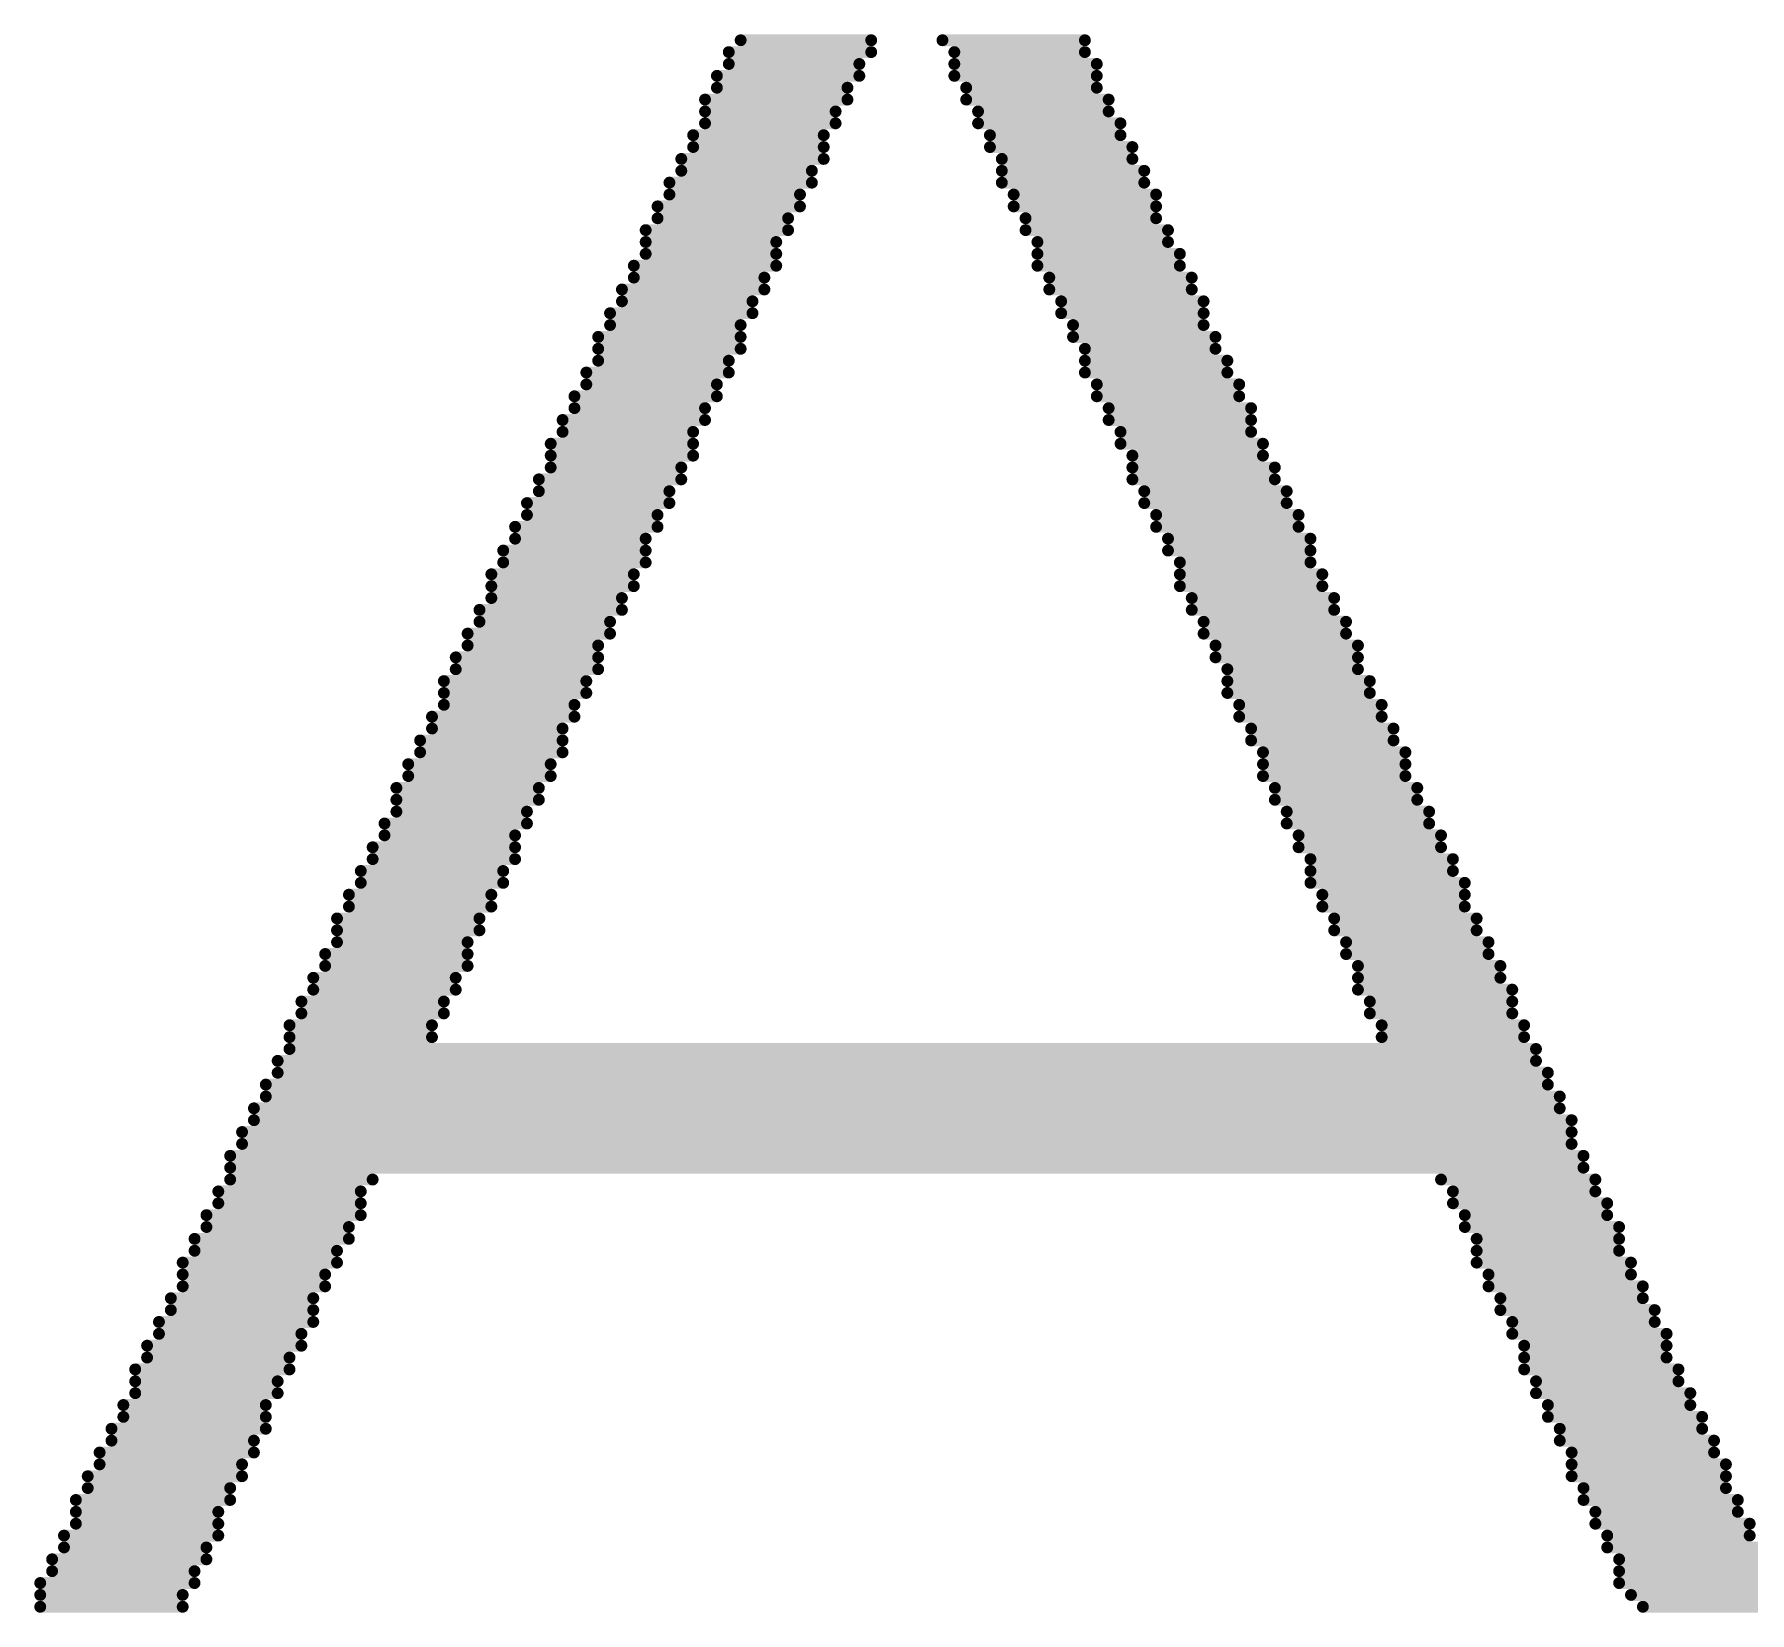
# Model space of a CAD drawing. Header units: millimetres. Extents: x 45 to 209, y 90 to 189.
# Drawn here: x 146.919 to 147.837, y 94.187 to 95.032 of the extents above; entities that cross this region are included whole.
import ezdxf

# ---------------------------------------------------------------- set-up
doc = ezdxf.new("R2010")
doc.units = ezdxf.units.MM
doc.layers.add('TopOverlay', color=2, linetype='Continuous')

# ---------------------------------------------------------------- blocks, each defined once
blk = doc.blocks.new('5394DE47_A0E8_4329_8464_7791B7C19310_63')
at = {"layer": 'TopOverlay', "const_width": 0.00635}
for points in [[(13.57785, 0.87335), (13.6477, 0.87335)], [(13.6858, 0.87335), (13.762, 0.87335)], [(13.5715, 0.867), (13.6477, 0.867)], [(13.5715, 0.86065), (13.64135, 0.86065)], [(13.69215, 0.867), (13.762, 0.867)], [(13.69215, 0.86065), (13.76835, 0.86065)], [(13.56515, 0.8543), (13.64135, 0.8543)], [(13.69215, 0.8543), (13.76835, 0.8543)], [(13.5588, 0.8416), (13.635, 0.8416)], [(13.56515, 0.84795), (13.635, 0.84795)], [(13.6985, 0.84795), (13.76835, 0.84795)], [(13.6985, 0.8416), (13.7747, 0.8416)], [(13.5588, 0.83525), (13.62865, 0.83525)], [(13.70485, 0.83525), (13.7747, 0.83525)], [(13.5588, 0.8289), (13.62865, 0.8289)], [(13.70485, 0.8289), (13.78105, 0.8289)], [(13.55245, 0.82255), (13.6223, 0.82255)], [(13.55245, 0.8162), (13.6223, 0.8162)], [(13.7112, 0.82255), (13.78105, 0.82255)], [(13.7112, 0.8162), (13.7874, 0.8162)], [(13.5461, 0.80985), (13.6223, 0.80985)], [(13.71755, 0.80985), (13.7874, 0.80985)], [(13.53975, 0.79715), (13.61595, 0.79715)], [(13.5461, 0.8035), (13.61595, 0.8035)], [(13.71755, 0.8035), (13.79375, 0.8035)], [(13.71755, 0.79715), (13.79375, 0.79715)], [(13.53975, 0.7908), (13.6096, 0.7908)], [(13.7239, 0.7908), (13.8001, 0.7908)], [(13.5334, 0.78445), (13.6096, 0.78445)], [(13.5334, 0.7781), (13.60325, 0.7781)], [(13.7239, 0.78445), (13.8001, 0.78445)], [(13.73025, 0.7781), (13.8001, 0.7781)], [(13.52705, 0.77175), (13.60325, 0.77175)], [(13.73025, 0.77175), (13.80645, 0.77175)], [(13.52705, 0.7654), (13.5969, 0.7654)], [(13.52705, 0.75905), (13.5969, 0.75905)], [(13.7366, 0.7654), (13.80645, 0.7654)], [(13.7366, 0.75905), (13.8128, 0.75905)], [(13.5207, 0.7527), (13.5969, 0.7527)], [(13.7366, 0.7527), (13.8128, 0.7527)], [(13.5207, 0.74635), (13.59055, 0.74635)], [(13.74295, 0.74635), (13.81915, 0.74635)], [(13.51435, 0.74), (13.59055, 0.74)], [(13.51435, 0.73365), (13.5842, 0.73365)], [(13.74295, 0.74), (13.81915, 0.74)], [(13.7493, 0.73365), (13.8255, 0.73365)], [(13.508, 0.7273), (13.5842, 0.7273)], [(13.7493, 0.7273), (13.8255, 0.7273)], [(13.50165, 0.7146), (13.57785, 0.7146)], [(13.508, 0.72095), (13.57785, 0.72095)], [(13.75565, 0.72095), (13.8255, 0.72095)], [(13.75565, 0.7146), (13.83185, 0.7146)], [(13.50165, 0.70825), (13.57785, 0.70825)], [(13.762, 0.70825), (13.83185, 0.70825)], [(13.4953, 0.69555), (13.5715, 0.69555)], [(13.50165, 0.7019), (13.5715, 0.7019)], [(13.762, 0.7019), (13.8382, 0.7019)], [(13.762, 0.69555), (13.8382, 0.69555)], [(13.4953, 0.6892), (13.56515, 0.6892)], [(13.76835, 0.6892), (13.84455, 0.6892)], [(13.48895, 0.68285), (13.56515, 0.68285)], [(13.48895, 0.6765), (13.5588, 0.6765)], [(13.76835, 0.68285), (13.84455, 0.68285)], [(13.7747, 0.6765), (13.8509, 0.6765)], [(13.4826, 0.67015), (13.5588, 0.67015)], [(13.7747, 0.67015), (13.8509, 0.67015)], [(13.4826, 0.6638), (13.55245, 0.6638)], [(13.78105, 0.6638), (13.8509, 0.6638)], [(13.47625, 0.65745), (13.55245, 0.65745)], [(13.47625, 0.6511), (13.55245, 0.6511)], [(13.78105, 0.65745), (13.85725, 0.65745)], [(13.7874, 0.6511), (13.85725, 0.6511)], [(13.47625, 0.64475), (13.5461, 0.64475)], [(13.7874, 0.64475), (13.8636, 0.64475)], [(13.4699, 0.6384), (13.5461, 0.6384)], [(13.4699, 0.63205), (13.53975, 0.63205)], [(13.7874, 0.6384), (13.8636, 0.6384)], [(13.79375, 0.63205), (13.86995, 0.63205)], [(13.46355, 0.6257), (13.53975, 0.6257)], [(13.79375, 0.6257), (13.86995, 0.6257)], [(13.4572, 0.613), (13.5334, 0.613)], [(13.46355, 0.61935), (13.5334, 0.61935)], [(13.8001, 0.61935), (13.8763, 0.61935)], [(13.8001, 0.613), (13.8763, 0.613)], [(13.4572, 0.60665), (13.52705, 0.60665)], [(13.80645, 0.60665), (13.88265, 0.60665)], [(13.45085, 0.6003), (13.52705, 0.6003)], [(13.45085, 0.59395), (13.52705, 0.59395)], [(13.80645, 0.6003), (13.88265, 0.6003)], [(13.8128, 0.59395), (13.88265, 0.59395)], [(13.4445, 0.5876), (13.5207, 0.5876)], [(13.8128, 0.5876), (13.889, 0.5876)], [(13.4445, 0.58125), (13.5207, 0.58125)], [(13.4445, 0.5749), (13.51435, 0.5749)], [(13.8128, 0.58125), (13.889, 0.58125)], [(13.81915, 0.5749), (13.89535, 0.5749)], [(13.43815, 0.56855), (13.51435, 0.56855)], [(13.81915, 0.56855), (13.89535, 0.56855)], [(13.43815, 0.5622), (13.508, 0.5622)], [(13.8255, 0.5622), (13.9017, 0.5622)], [(13.4318, 0.55585), (13.508, 0.55585)], [(13.4318, 0.5495), (13.50165, 0.5495)], [(13.8255, 0.55585), (13.9017, 0.55585)], [(13.83185, 0.5495), (13.90805, 0.5495)], [(13.42545, 0.54315), (13.50165, 0.54315)], [(13.83185, 0.54315), (13.90805, 0.54315)], [(13.4191, 0.53045), (13.4953, 0.53045)], [(13.42545, 0.5368), (13.50165, 0.5368)], [(13.8382, 0.5368), (13.90805, 0.5368)], [(13.8382, 0.53045), (13.9144, 0.53045)], [(13.4191, 0.5241), (13.4953, 0.5241)], [(13.8382, 0.5241), (13.9144, 0.5241)], [(13.41275, 0.5114), (13.48895, 0.5114)], [(13.4191, 0.51775), (13.48895, 0.51775)], [(13.84455, 0.51775), (13.92075, 0.51775)], [(13.84455, 0.5114), (13.92075, 0.5114)], [(13.41275, 0.50505), (13.4826, 0.50505)], [(13.8509, 0.50505), (13.9271, 0.50505)], [(13.4064, 0.4987), (13.4826, 0.4987)], [(13.4064, 0.49235), (13.4826, 0.49235)], [(13.8509, 0.4987), (13.9271, 0.4987)], [(13.85725, 0.49235), (13.93345, 0.49235)], [(13.40005, 0.486), (13.47625, 0.486)], [(13.85725, 0.486), (13.93345, 0.486)], [(13.40005, 0.47965), (13.47625, 0.47965)], [(13.85725, 0.47965), (13.93345, 0.47965)], [(13.3937, 0.4733), (13.4699, 0.4733)], [(13.3937, 0.46695), (13.4699, 0.46695)], [(13.8636, 0.4733), (13.9398, 0.4733)], [(13.8636, 0.46695), (13.9398, 0.46695)], [(13.3937, 0.4606), (13.46355, 0.4606)], [(13.86995, 0.4606), (13.94615, 0.4606)], [(13.38735, 0.45425), (13.46355, 0.45425)], [(13.38735, 0.4479), (13.4572, 0.4479)], [(13.86995, 0.45425), (13.94615, 0.45425)], [(13.8763, 0.4479), (13.9525, 0.4479)], [(13.381, 0.44155), (13.4572, 0.44155)], [(13.8763, 0.44155), (13.9525, 0.44155)], [(13.37465, 0.42885), (13.45085, 0.42885)], [(13.381, 0.4352), (13.4572, 0.4352)], [(13.88265, 0.4352), (13.95885, 0.4352)], [(13.88265, 0.42885), (13.95885, 0.42885)], [(13.37465, 0.4225), (13.45085, 0.4225)], [(13.88265, 0.4225), (13.9652, 0.4225)], [(13.3683, 0.41615), (13.4445, 0.41615)], [(13.3683, 0.4098), (13.4445, 0.4098)], [(13.889, 0.41615), (13.9652, 0.41615)], [(13.889, 0.4098), (13.9652, 0.4098)], [(13.36195, 0.40345), (13.43815, 0.40345)], [(13.89535, 0.40345), (13.97155, 0.40345)], [(13.36195, 0.3971), (13.43815, 0.3971)], [(13.89535, 0.3971), (13.97155, 0.3971)], [(13.3556, 0.3844), (13.4318, 0.3844)], [(13.36195, 0.39075), (13.4318, 0.39075)], [(13.9017, 0.39075), (13.9779, 0.39075)], [(13.9017, 0.3844), (13.9779, 0.3844)], [(13.3556, 0.37805), (13.4318, 0.37805)], [(13.90805, 0.37805), (13.98425, 0.37805)], [(13.34925, 0.3717), (13.42545, 0.3717)], [(13.34925, 0.36535), (13.42545, 0.36535)], [(13.90805, 0.3717), (13.98425, 0.3717)], [(13.90805, 0.36535), (13.9906, 0.36535)], [(13.3429, 0.359), (13.4191, 0.359)], [(13.9144, 0.359), (13.9906, 0.359)], [(13.33655, 0.3463), (13.41275, 0.3463)], [(13.3429, 0.35265), (13.4191, 0.35265)], [(13.9144, 0.35265), (13.9906, 0.35265)], [(13.92075, 0.3463), (13.99695, 0.3463)], [(13.33655, 0.33995), (13.41275, 0.33995)], [(13.92075, 0.33995), (13.99695, 0.33995)], [(13.3302, 0.32725), (14.0033, 0.32725)], [(13.33655, 0.3336), (14.0033, 0.3336)], [(13.3302, 0.3209), (14.00965, 0.3209)], [(13.32385, 0.31455), (14.00965, 0.31455)], [(13.3175, 0.30185), (14.016, 0.30185)], [(13.32385, 0.3082), (14.016, 0.3082)], [(13.3175, 0.2955), (14.02235, 0.2955)], [(13.31115, 0.28915), (14.02235, 0.28915)], [(13.31115, 0.2828), (14.02235, 0.2828)], [(13.3048, 0.27645), (14.0287, 0.27645)], [(13.3048, 0.2701), (14.0287, 0.2701)], [(13.3048, 0.26375), (13.381, 0.26375)], [(13.9525, 0.26375), (14.03505, 0.26375)], [(13.29845, 0.2574), (13.37465, 0.2574)], [(13.95885, 0.2574), (14.03505, 0.2574)], [(13.2921, 0.2447), (13.37465, 0.2447)], [(13.29845, 0.25105), (13.37465, 0.25105)], [(13.95885, 0.25105), (14.0414, 0.25105)], [(13.9652, 0.2447), (14.0414, 0.2447)], [(13.2921, 0.23835), (13.3683, 0.23835)], [(13.9652, 0.23835), (14.04775, 0.23835)], [(13.28575, 0.232), (13.3683, 0.232)], [(13.97155, 0.232), (14.04775, 0.232)], [(13.2794, 0.2193), (13.36195, 0.2193)], [(13.28575, 0.22565), (13.36195, 0.22565)], [(13.97155, 0.22565), (14.04775, 0.22565)], [(13.97155, 0.2193), (14.0541, 0.2193)], [(13.2794, 0.21295), (13.3556, 0.21295)], [(13.9779, 0.21295), (14.0541, 0.21295)], [(13.27305, 0.20025), (13.34925, 0.20025)], [(13.2794, 0.2066), (13.3556, 0.2066)], [(13.9779, 0.2066), (14.06045, 0.2066)], [(13.98425, 0.20025), (14.06045, 0.20025)], [(13.27305, 0.1939), (13.34925, 0.1939)], [(13.98425, 0.1939), (14.0668, 0.1939)], [(13.2667, 0.18755), (13.34925, 0.18755)], [(13.2667, 0.1812), (13.3429, 0.1812)], [(13.9906, 0.18755), (14.0668, 0.18755)], [(13.9906, 0.1812), (14.07315, 0.1812)], [(13.26035, 0.17485), (13.3429, 0.17485)], [(13.99695, 0.17485), (14.07315, 0.17485)], [(13.254, 0.16215), (13.33655, 0.16215)], [(13.26035, 0.1685), (13.33655, 0.1685)], [(13.99695, 0.1685), (14.07315, 0.1685)], [(13.99695, 0.16215), (14.0795, 0.16215)], [(13.254, 0.1558), (13.3302, 0.1558)], [(14.0033, 0.1558), (14.0795, 0.1558)], [(13.254, 0.14945), (13.3302, 0.14945)], [(14.0033, 0.14945), (14.08585, 0.14945)], [(13.24765, 0.1431), (13.32385, 0.1431)], [(13.24765, 0.13675), (13.32385, 0.13675)], [(14.00965, 0.1431), (14.08585, 0.1431)], [(14.00965, 0.13675), (14.0922, 0.13675)], [(13.2413, 0.1304), (13.32385, 0.1304)], [(14.016, 0.1304), (14.0922, 0.1304)], [(13.23495, 0.1177), (13.3175, 0.1177)], [(13.2413, 0.12405), (13.3175, 0.12405)], [(14.016, 0.12405), (14.09855, 0.12405)], [(14.02235, 0.1177), (14.09855, 0.1177)], [(13.23495, 0.11135), (13.31115, 0.11135)], [(14.02235, 0.11135), (14.1049, 0.11135)], [(13.2286, 0.105), (13.31115, 0.105)], [(13.2286, 0.09865), (13.3048, 0.09865)], [(14.02235, 0.105), (14.1049, 0.105)], [(14.0287, 0.09865), (14.1049, 0.09865)], [(13.22225, 0.0923), (13.3048, 0.0923)], [(14.0287, 0.0923), (14.11125, 0.0923)], [(13.22225, 0.08595), (13.29845, 0.08595)], [(13.22225, 0.0796), (13.29845, 0.0796)], [(14.03505, 0.08595), (14.11125, 0.08595)], [(14.03505, 0.0796), (14.1176, 0.0796)], [(13.2159, 0.07325), (13.29845, 0.07325)], [(14.0414, 0.07325), (14.1176, 0.07325)], [(13.2159, 0.0669), (13.2921, 0.0669)], [(14.0414, 0.0669), (14.12395, 0.0669)], [(13.20955, 0.06055), (13.2921, 0.06055)], [(13.20955, 0.0542), (13.28575, 0.0542)], [(14.04775, 0.06055), (14.12395, 0.06055)], [(14.04775, 0.0542), (14.1303, 0.0542)], [(13.2032, 0.04785), (13.28575, 0.04785)], [(14.04775, 0.04785), (14.1303, 0.04785)], [(13.2032, 0.0415), (13.2794, 0.0415)], [(13.2032, 0.03515), (13.2794, 0.03515)], [(14.0541, 0.0415), (14.1303, 0.0415)], [(14.06045, 0.03515), (14.1303, 0.03515)]]:
    blk.add_lwpolyline(points, dxfattribs=at)
at = {"layer": 'TopOverlay', "const_width": 0.00317}
for points in [[(13.57626, 0.87335, 1), (13.57944, 0.87335, 1)], [(13.64611, 0.87335, 1), (13.64929, 0.87335, 1)], [(13.68421, 0.87335, 1), (13.68739, 0.87335, 1)], [(13.76041, 0.87335, 1), (13.76359, 0.87335, 1)], [(13.56991, 0.867, 1), (13.57309, 0.867, 1)], [(13.56991, 0.86065, 1), (13.57309, 0.86065, 1)], [(13.63976, 0.86065, 1), (13.64294, 0.86065, 1)], [(13.64611, 0.867, 1), (13.64929, 0.867, 1)], [(13.69056, 0.867, 1), (13.69374, 0.867, 1)], [(13.69056, 0.86065, 1), (13.69374, 0.86065, 1)], [(13.76041, 0.867, 1), (13.76359, 0.867, 1)], [(13.76676, 0.86065, 1), (13.76994, 0.86065, 1)], [(13.56356, 0.8543, 1), (13.56674, 0.8543, 1)], [(13.63976, 0.8543, 1), (13.64294, 0.8543, 1)], [(13.69056, 0.8543, 1), (13.69374, 0.8543, 1)], [(13.76676, 0.8543, 1), (13.76994, 0.8543, 1)], [(13.55721, 0.8416, 1), (13.56039, 0.8416, 1)], [(13.56356, 0.84795, 1), (13.56674, 0.84795, 1)], [(13.63341, 0.84795, 1), (13.63659, 0.84795, 1)], [(13.63341, 0.8416, 1), (13.63659, 0.8416, 1)], [(13.69691, 0.84795, 1), (13.70009, 0.84795, 1)], [(13.69691, 0.8416, 1), (13.70009, 0.8416, 1)], [(13.76676, 0.84795, 1), (13.76994, 0.84795, 1)], [(13.77311, 0.8416, 1), (13.77629, 0.8416, 1)], [(13.55721, 0.83525, 1), (13.56039, 0.83525, 1)], [(13.62706, 0.83525, 1), (13.63024, 0.83525, 1)], [(13.70326, 0.83525, 1), (13.70644, 0.83525, 1)], [(13.77311, 0.83525, 1), (13.77629, 0.83525, 1)], [(13.55721, 0.8289, 1), (13.56039, 0.8289, 1)], [(13.62706, 0.8289, 1), (13.63024, 0.8289, 1)], [(13.70326, 0.8289, 1), (13.70644, 0.8289, 1)], [(13.77946, 0.8289, 1), (13.78264, 0.8289, 1)], [(13.55086, 0.82255, 1), (13.55404, 0.82255, 1)], [(13.55086, 0.8162, 1), (13.55404, 0.8162, 1)], [(13.62071, 0.82255, 1), (13.62389, 0.82255, 1)], [(13.62071, 0.8162, 1), (13.62389, 0.8162, 1)], [(13.70961, 0.82255, 1), (13.71279, 0.82255, 1)], [(13.70961, 0.8162, 1), (13.71279, 0.8162, 1)], [(13.77946, 0.82255, 1), (13.78264, 0.82255, 1)], [(13.78581, 0.8162, 1), (13.78899, 0.8162, 1)], [(13.54451, 0.80985, 1), (13.54769, 0.80985, 1)], [(13.62071, 0.80985, 1), (13.62389, 0.80985, 1)], [(13.71596, 0.80985, 1), (13.71914, 0.80985, 1)], [(13.78581, 0.80985, 1), (13.78899, 0.80985, 1)], [(13.53816, 0.79715, 1), (13.54134, 0.79715, 1)], [(13.54451, 0.8035, 1), (13.54769, 0.8035, 1)], [(13.61436, 0.8035, 1), (13.61754, 0.8035, 1)], [(13.61436, 0.79715, 1), (13.61754, 0.79715, 1)], [(13.71596, 0.8035, 1), (13.71914, 0.8035, 1)], [(13.71596, 0.79715, 1), (13.71914, 0.79715, 1)], [(13.79216, 0.8035, 1), (13.79534, 0.8035, 1)], [(13.79216, 0.79715, 1), (13.79534, 0.79715, 1)], [(13.53816, 0.7908, 1), (13.54134, 0.7908, 1)], [(13.60801, 0.7908, 1), (13.61119, 0.7908, 1)], [(13.72231, 0.7908, 1), (13.72549, 0.7908, 1)], [(13.79851, 0.7908, 1), (13.80169, 0.7908, 1)], [(13.53181, 0.78445, 1), (13.53499, 0.78445, 1)], [(13.53181, 0.7781, 1), (13.53499, 0.7781, 1)], [(13.60166, 0.7781, 1), (13.60484, 0.7781, 1)], [(13.60801, 0.78445, 1), (13.61119, 0.78445, 1)], [(13.72231, 0.78445, 1), (13.72549, 0.78445, 1)], [(13.72866, 0.7781, 1), (13.73184, 0.7781, 1)], [(13.79851, 0.78445, 1), (13.80169, 0.78445, 1)], [(13.79851, 0.7781, 1), (13.80169, 0.7781, 1)], [(13.52546, 0.77175, 1), (13.52864, 0.77175, 1)], [(13.60166, 0.77175, 1), (13.60484, 0.77175, 1)], [(13.72866, 0.77175, 1), (13.73184, 0.77175, 1)], [(13.80486, 0.77175, 1), (13.80804, 0.77175, 1)], [(13.52546, 0.7654, 1), (13.52864, 0.7654, 1)], [(13.52546, 0.75905, 1), (13.52864, 0.75905, 1)], [(13.59531, 0.7654, 1), (13.59849, 0.7654, 1)], [(13.59531, 0.75905, 1), (13.59849, 0.75905, 1)], [(13.73501, 0.7654, 1), (13.73819, 0.7654, 1)], [(13.73501, 0.75905, 1), (13.73819, 0.75905, 1)], [(13.80486, 0.7654, 1), (13.80804, 0.7654, 1)], [(13.81121, 0.75905, 1), (13.81439, 0.75905, 1)], [(13.51911, 0.7527, 1), (13.52229, 0.7527, 1)], [(13.59531, 0.7527, 1), (13.59849, 0.7527, 1)], [(13.73501, 0.7527, 1), (13.73819, 0.7527, 1)], [(13.81121, 0.7527, 1), (13.81439, 0.7527, 1)], [(13.51911, 0.74635, 1), (13.52229, 0.74635, 1)], [(13.58896, 0.74635, 1), (13.59214, 0.74635, 1)], [(13.74136, 0.74635, 1), (13.74454, 0.74635, 1)], [(13.81756, 0.74635, 1), (13.82074, 0.74635, 1)], [(13.51276, 0.74, 1), (13.51594, 0.74, 1)], [(13.51276, 0.73365, 1), (13.51594, 0.73365, 1)], [(13.58261, 0.73365, 1), (13.58579, 0.73365, 1)], [(13.58896, 0.74, 1), (13.59214, 0.74, 1)], [(13.74136, 0.74, 1), (13.74454, 0.74, 1)], [(13.74771, 0.73365, 1), (13.75089, 0.73365, 1)], [(13.81756, 0.74, 1), (13.82074, 0.74, 1)], [(13.82391, 0.73365, 1), (13.82709, 0.73365, 1)], [(13.50641, 0.7273, 1), (13.50959, 0.7273, 1)], [(13.58261, 0.7273, 1), (13.58579, 0.7273, 1)], [(13.74771, 0.7273, 1), (13.75089, 0.7273, 1)], [(13.82391, 0.7273, 1), (13.82709, 0.7273, 1)], [(13.50006, 0.7146, 1), (13.50324, 0.7146, 1)], [(13.50641, 0.72095, 1), (13.50959, 0.72095, 1)], [(13.57626, 0.72095, 1), (13.57944, 0.72095, 1)], [(13.57626, 0.7146, 1), (13.57944, 0.7146, 1)], [(13.75406, 0.72095, 1), (13.75724, 0.72095, 1)], [(13.75406, 0.7146, 1), (13.75724, 0.7146, 1)], [(13.82391, 0.72095, 1), (13.82709, 0.72095, 1)], [(13.83026, 0.7146, 1), (13.83344, 0.7146, 1)], [(13.50006, 0.70825, 1), (13.50324, 0.70825, 1)], [(13.57626, 0.70825, 1), (13.57944, 0.70825, 1)], [(13.76041, 0.70825, 1), (13.76359, 0.70825, 1)], [(13.83026, 0.70825, 1), (13.83344, 0.70825, 1)], [(13.49371, 0.69555, 1), (13.49689, 0.69555, 1)], [(13.50006, 0.7019, 1), (13.50324, 0.7019, 1)], [(13.56991, 0.7019, 1), (13.57309, 0.7019, 1)], [(13.56991, 0.69555, 1), (13.57309, 0.69555, 1)], [(13.76041, 0.7019, 1), (13.76359, 0.7019, 1)], [(13.76041, 0.69555, 1), (13.76359, 0.69555, 1)], [(13.83661, 0.7019, 1), (13.83979, 0.7019, 1)], [(13.83661, 0.69555, 1), (13.83979, 0.69555, 1)], [(13.49371, 0.6892, 1), (13.49689, 0.6892, 1)], [(13.56356, 0.6892, 1), (13.56674, 0.6892, 1)], [(13.76676, 0.6892, 1), (13.76994, 0.6892, 1)], [(13.84296, 0.6892, 1), (13.84614, 0.6892, 1)], [(13.48736, 0.68285, 1), (13.49054, 0.68285, 1)], [(13.48736, 0.6765, 1), (13.49054, 0.6765, 1)], [(13.55721, 0.6765, 1), (13.56039, 0.6765, 1)], [(13.56356, 0.68285, 1), (13.56674, 0.68285, 1)], [(13.76676, 0.68285, 1), (13.76994, 0.68285, 1)], [(13.77311, 0.6765, 1), (13.77629, 0.6765, 1)], [(13.84296, 0.68285, 1), (13.84614, 0.68285, 1)], [(13.84931, 0.6765, 1), (13.85249, 0.6765, 1)], [(13.48101, 0.67015, 1), (13.48419, 0.67015, 1)], [(13.55721, 0.67015, 1), (13.56039, 0.67015, 1)], [(13.77311, 0.67015, 1), (13.77629, 0.67015, 1)], [(13.84931, 0.67015, 1), (13.85249, 0.67015, 1)], [(13.48101, 0.6638, 1), (13.48419, 0.6638, 1)], [(13.55086, 0.6638, 1), (13.55404, 0.6638, 1)], [(13.77946, 0.6638, 1), (13.78264, 0.6638, 1)], [(13.84931, 0.6638, 1), (13.85249, 0.6638, 1)], [(13.47466, 0.65745, 1), (13.47784, 0.65745, 1)], [(13.47466, 0.6511, 1), (13.47784, 0.6511, 1)], [(13.55086, 0.65745, 1), (13.55404, 0.65745, 1)], [(13.55086, 0.6511, 1), (13.55404, 0.6511, 1)], [(13.77946, 0.65745, 1), (13.78264, 0.65745, 1)], [(13.78581, 0.6511, 1), (13.78899, 0.6511, 1)], [(13.85566, 0.65745, 1), (13.85884, 0.65745, 1)], [(13.85566, 0.6511, 1), (13.85884, 0.6511, 1)], [(13.47466, 0.64475, 1), (13.47784, 0.64475, 1)], [(13.54451, 0.64475, 1), (13.54769, 0.64475, 1)], [(13.78581, 0.64475, 1), (13.78899, 0.64475, 1)], [(13.86201, 0.64475, 1), (13.86519, 0.64475, 1)], [(13.46831, 0.6384, 1), (13.47149, 0.6384, 1)], [(13.46831, 0.63205, 1), (13.47149, 0.63205, 1)], [(13.53816, 0.63205, 1), (13.54134, 0.63205, 1)], [(13.54451, 0.6384, 1), (13.54769, 0.6384, 1)], [(13.78581, 0.6384, 1), (13.78899, 0.6384, 1)], [(13.79216, 0.63205, 1), (13.79534, 0.63205, 1)], [(13.86201, 0.6384, 1), (13.86519, 0.6384, 1)], [(13.86836, 0.63205, 1), (13.87154, 0.63205, 1)], [(13.46196, 0.6257, 1), (13.46514, 0.6257, 1)], [(13.53816, 0.6257, 1), (13.54134, 0.6257, 1)], [(13.79216, 0.6257, 1), (13.79534, 0.6257, 1)], [(13.86836, 0.6257, 1), (13.87154, 0.6257, 1)], [(13.45561, 0.613, 1), (13.45879, 0.613, 1)], [(13.46196, 0.61935, 1), (13.46514, 0.61935, 1)], [(13.53181, 0.61935, 1), (13.53499, 0.61935, 1)], [(13.53181, 0.613, 1), (13.53499, 0.613, 1)], [(13.79851, 0.61935, 1), (13.80169, 0.61935, 1)], [(13.79851, 0.613, 1), (13.80169, 0.613, 1)], [(13.87471, 0.61935, 1), (13.87789, 0.61935, 1)], [(13.87471, 0.613, 1), (13.87789, 0.613, 1)], [(13.45561, 0.60665, 1), (13.45879, 0.60665, 1)], [(13.52546, 0.60665, 1), (13.52864, 0.60665, 1)], [(13.80486, 0.60665, 1), (13.80804, 0.60665, 1)], [(13.88106, 0.60665, 1), (13.88424, 0.60665, 1)], [(13.44926, 0.6003, 1), (13.45244, 0.6003, 1)], [(13.44926, 0.59395, 1), (13.45244, 0.59395, 1)], [(13.52546, 0.6003, 1), (13.52864, 0.6003, 1)], [(13.52546, 0.59395, 1), (13.52864, 0.59395, 1)], [(13.80486, 0.6003, 1), (13.80804, 0.6003, 1)], [(13.81121, 0.59395, 1), (13.81439, 0.59395, 1)], [(13.88106, 0.6003, 1), (13.88424, 0.6003, 1)], [(13.88106, 0.59395, 1), (13.88424, 0.59395, 1)], [(13.44291, 0.5876, 1), (13.44609, 0.5876, 1)], [(13.51911, 0.5876, 1), (13.52229, 0.5876, 1)], [(13.81121, 0.5876, 1), (13.81439, 0.5876, 1)], [(13.88741, 0.5876, 1), (13.89059, 0.5876, 1)], [(13.44291, 0.58125, 1), (13.44609, 0.58125, 1)], [(13.44291, 0.5749, 1), (13.44609, 0.5749, 1)], [(13.51276, 0.5749, 1), (13.51594, 0.5749, 1)], [(13.51911, 0.58125, 1), (13.52229, 0.58125, 1)], [(13.81121, 0.58125, 1), (13.81439, 0.58125, 1)], [(13.81756, 0.5749, 1), (13.82074, 0.5749, 1)], [(13.88741, 0.58125, 1), (13.89059, 0.58125, 1)], [(13.89376, 0.5749, 1), (13.89694, 0.5749, 1)], [(13.43656, 0.56855, 1), (13.43974, 0.56855, 1)], [(13.51276, 0.56855, 1), (13.51594, 0.56855, 1)], [(13.81756, 0.56855, 1), (13.82074, 0.56855, 1)], [(13.89376, 0.56855, 1), (13.89694, 0.56855, 1)], [(13.43656, 0.5622, 1), (13.43974, 0.5622, 1)], [(13.50641, 0.5622, 1), (13.50959, 0.5622, 1)], [(13.82391, 0.5622, 1), (13.82709, 0.5622, 1)], [(13.90011, 0.5622, 1), (13.90329, 0.5622, 1)], [(13.43021, 0.55585, 1), (13.43339, 0.55585, 1)], [(13.43021, 0.5495, 1), (13.43339, 0.5495, 1)], [(13.50006, 0.5495, 1), (13.50324, 0.5495, 1)], [(13.50641, 0.55585, 1), (13.50959, 0.55585, 1)], [(13.82391, 0.55585, 1), (13.82709, 0.55585, 1)], [(13.83026, 0.5495, 1), (13.83344, 0.5495, 1)], [(13.90011, 0.55585, 1), (13.90329, 0.55585, 1)], [(13.90646, 0.5495, 1), (13.90964, 0.5495, 1)], [(13.42386, 0.54315, 1), (13.42704, 0.54315, 1)], [(13.50006, 0.54315, 1), (13.50324, 0.54315, 1)], [(13.83026, 0.54315, 1), (13.83344, 0.54315, 1)], [(13.90646, 0.54315, 1), (13.90964, 0.54315, 1)], [(13.41751, 0.53045, 1), (13.42069, 0.53045, 1)], [(13.42386, 0.5368, 1), (13.42704, 0.5368, 1)], [(13.49371, 0.53045, 1), (13.49689, 0.53045, 1)], [(13.50006, 0.5368, 1), (13.50324, 0.5368, 1)], [(13.83661, 0.5368, 1), (13.83979, 0.5368, 1)], [(13.83661, 0.53045, 1), (13.83979, 0.53045, 1)], [(13.90646, 0.5368, 1), (13.90964, 0.5368, 1)], [(13.91281, 0.53045, 1), (13.91599, 0.53045, 1)], [(13.41751, 0.5241, 1), (13.42069, 0.5241, 1)], [(13.49371, 0.5241, 1), (13.49689, 0.5241, 1)], [(13.83661, 0.5241, 1), (13.83979, 0.5241, 1)], [(13.91281, 0.5241, 1), (13.91599, 0.5241, 1)], [(13.41116, 0.5114, 1), (13.41434, 0.5114, 1)], [(13.41751, 0.51775, 1), (13.42069, 0.51775, 1)], [(13.48736, 0.51775, 1), (13.49054, 0.51775, 1)], [(13.48736, 0.5114, 1), (13.49054, 0.5114, 1)], [(13.84296, 0.51775, 1), (13.84614, 0.51775, 1)], [(13.84296, 0.5114, 1), (13.84614, 0.5114, 1)], [(13.91916, 0.51775, 1), (13.92234, 0.51775, 1)], [(13.91916, 0.5114, 1), (13.92234, 0.5114, 1)], [(13.41116, 0.50505, 1), (13.41434, 0.50505, 1)], [(13.48101, 0.50505, 1), (13.48419, 0.50505, 1)], [(13.84931, 0.50505, 1), (13.85249, 0.50505, 1)], [(13.92551, 0.50505, 1), (13.92869, 0.50505, 1)], [(13.40481, 0.4987, 1), (13.40799, 0.4987, 1)], [(13.40481, 0.49235, 1), (13.40799, 0.49235, 1)], [(13.48101, 0.4987, 1), (13.48419, 0.4987, 1)], [(13.48101, 0.49235, 1), (13.48419, 0.49235, 1)], [(13.84931, 0.4987, 1), (13.85249, 0.4987, 1)], [(13.85566, 0.49235, 1), (13.85884, 0.49235, 1)], [(13.92551, 0.4987, 1), (13.92869, 0.4987, 1)], [(13.93186, 0.49235, 1), (13.93504, 0.49235, 1)], [(13.39846, 0.486, 1), (13.40164, 0.486, 1)], [(13.47466, 0.486, 1), (13.47784, 0.486, 1)], [(13.85566, 0.486, 1), (13.85884, 0.486, 1)], [(13.93186, 0.486, 1), (13.93504, 0.486, 1)], [(13.39846, 0.47965, 1), (13.40164, 0.47965, 1)], [(13.47466, 0.47965, 1), (13.47784, 0.47965, 1)], [(13.85566, 0.47965, 1), (13.85884, 0.47965, 1)], [(13.93186, 0.47965, 1), (13.93504, 0.47965, 1)], [(13.39211, 0.4733, 1), (13.39529, 0.4733, 1)], [(13.39211, 0.46695, 1), (13.39529, 0.46695, 1)], [(13.46831, 0.4733, 1), (13.47149, 0.4733, 1)], [(13.46831, 0.46695, 1), (13.47149, 0.46695, 1)], [(13.86201, 0.4733, 1), (13.86519, 0.4733, 1)], [(13.86201, 0.46695, 1), (13.86519, 0.46695, 1)], [(13.93821, 0.4733, 1), (13.94139, 0.4733, 1)], [(13.93821, 0.46695, 1), (13.94139, 0.46695, 1)], [(13.39211, 0.4606, 1), (13.39529, 0.4606, 1)], [(13.46196, 0.4606, 1), (13.46514, 0.4606, 1)], [(13.86836, 0.4606, 1), (13.87154, 0.4606, 1)], [(13.94456, 0.4606, 1), (13.94774, 0.4606, 1)], [(13.38576, 0.45425, 1), (13.38894, 0.45425, 1)], [(13.38576, 0.4479, 1), (13.38894, 0.4479, 1)], [(13.45561, 0.4479, 1), (13.45879, 0.4479, 1)], [(13.46196, 0.45425, 1), (13.46514, 0.45425, 1)], [(13.86836, 0.45425, 1), (13.87154, 0.45425, 1)], [(13.87471, 0.4479, 1), (13.87789, 0.4479, 1)], [(13.94456, 0.45425, 1), (13.94774, 0.45425, 1)], [(13.95091, 0.4479, 1), (13.95409, 0.4479, 1)], [(13.37941, 0.44155, 1), (13.38259, 0.44155, 1)], [(13.45561, 0.44155, 1), (13.45879, 0.44155, 1)], [(13.87471, 0.44155, 1), (13.87789, 0.44155, 1)], [(13.95091, 0.44155, 1), (13.95409, 0.44155, 1)], [(13.37306, 0.42885, 1), (13.37624, 0.42885, 1)], [(13.37941, 0.4352, 1), (13.38259, 0.4352, 1)], [(13.44926, 0.42885, 1), (13.45244, 0.42885, 1)], [(13.45561, 0.4352, 1), (13.45879, 0.4352, 1)], [(13.88106, 0.4352, 1), (13.88424, 0.4352, 1)], [(13.88106, 0.42885, 1), (13.88424, 0.42885, 1)], [(13.95726, 0.4352, 1), (13.96044, 0.4352, 1)], [(13.95726, 0.42885, 1), (13.96044, 0.42885, 1)], [(13.37306, 0.4225, 1), (13.37624, 0.4225, 1)], [(13.44926, 0.4225, 1), (13.45244, 0.4225, 1)], [(13.88106, 0.4225, 1), (13.88424, 0.4225, 1)], [(13.96361, 0.4225, 1), (13.96679, 0.4225, 1)], [(13.36671, 0.41615, 1), (13.36989, 0.41615, 1)], [(13.36671, 0.4098, 1), (13.36989, 0.4098, 1)], [(13.44291, 0.41615, 1), (13.44609, 0.41615, 1)], [(13.44291, 0.4098, 1), (13.44609, 0.4098, 1)], [(13.88741, 0.41615, 1), (13.89059, 0.41615, 1)], [(13.88741, 0.4098, 1), (13.89059, 0.4098, 1)], [(13.96361, 0.41615, 1), (13.96679, 0.41615, 1)], [(13.96361, 0.4098, 1), (13.96679, 0.4098, 1)], [(13.36036, 0.40345, 1), (13.36354, 0.40345, 1)], [(13.43656, 0.40345, 1), (13.43974, 0.40345, 1)], [(13.89376, 0.40345, 1), (13.89694, 0.40345, 1)], [(13.96996, 0.40345, 1), (13.97314, 0.40345, 1)], [(13.36036, 0.3971, 1), (13.36354, 0.3971, 1)], [(13.43656, 0.3971, 1), (13.43974, 0.3971, 1)], [(13.89376, 0.3971, 1), (13.89694, 0.3971, 1)], [(13.96996, 0.3971, 1), (13.97314, 0.3971, 1)], [(13.35401, 0.3844, 1), (13.35719, 0.3844, 1)], [(13.36036, 0.39075, 1), (13.36354, 0.39075, 1)], [(13.43021, 0.39075, 1), (13.43339, 0.39075, 1)], [(13.43021, 0.3844, 1), (13.43339, 0.3844, 1)], [(13.90011, 0.39075, 1), (13.90329, 0.39075, 1)], [(13.90011, 0.3844, 1), (13.90329, 0.3844, 1)], [(13.97631, 0.39075, 1), (13.97949, 0.39075, 1)], [(13.97631, 0.3844, 1), (13.97949, 0.3844, 1)], [(13.35401, 0.37805, 1), (13.35719, 0.37805, 1)], [(13.43021, 0.37805, 1), (13.43339, 0.37805, 1)], [(13.90646, 0.37805, 1), (13.90964, 0.37805, 1)], [(13.98266, 0.37805, 1), (13.98584, 0.37805, 1)], [(13.34766, 0.3717, 1), (13.35084, 0.3717, 1)], [(13.34766, 0.36535, 1), (13.35084, 0.36535, 1)], [(13.42386, 0.3717, 1), (13.42704, 0.3717, 1)], [(13.42386, 0.36535, 1), (13.42704, 0.36535, 1)], [(13.90646, 0.3717, 1), (13.90964, 0.3717, 1)], [(13.90646, 0.36535, 1), (13.90964, 0.36535, 1)], [(13.98266, 0.3717, 1), (13.98584, 0.3717, 1)], [(13.98901, 0.36535, 1), (13.99219, 0.36535, 1)], [(13.34131, 0.359, 1), (13.34449, 0.359, 1)], [(13.41751, 0.359, 1), (13.42069, 0.359, 1)], [(13.91281, 0.359, 1), (13.91599, 0.359, 1)], [(13.98901, 0.359, 1), (13.99219, 0.359, 1)], [(13.33496, 0.3463, 1), (13.33814, 0.3463, 1)], [(13.34131, 0.35265, 1), (13.34449, 0.35265, 1)], [(13.41116, 0.3463, 1), (13.41434, 0.3463, 1)], [(13.41751, 0.35265, 1), (13.42069, 0.35265, 1)], [(13.91281, 0.35265, 1), (13.91599, 0.35265, 1)], [(13.91916, 0.3463, 1), (13.92234, 0.3463, 1)], [(13.98901, 0.35265, 1), (13.99219, 0.35265, 1)], [(13.99536, 0.3463, 1), (13.99854, 0.3463, 1)], [(13.33496, 0.33995, 1), (13.33814, 0.33995, 1)], [(13.41116, 0.33995, 1), (13.41434, 0.33995, 1)], [(13.91916, 0.33995, 1), (13.92234, 0.33995, 1)], [(13.99536, 0.33995, 1), (13.99854, 0.33995, 1)], [(13.32861, 0.32725, 1), (13.33179, 0.32725, 1)], [(13.33496, 0.3336, 1), (13.33814, 0.3336, 1)], [(14.00171, 0.3336, 1), (14.00489, 0.3336, 1)], [(14.00171, 0.32725, 1), (14.00489, 0.32725, 1)], [(13.32861, 0.3209, 1), (13.33179, 0.3209, 1)], [(14.00806, 0.3209, 1), (14.01124, 0.3209, 1)], [(13.32226, 0.31455, 1), (13.32544, 0.31455, 1)], [(14.00806, 0.31455, 1), (14.01124, 0.31455, 1)], [(13.31591, 0.30185, 1), (13.31909, 0.30185, 1)], [(13.32226, 0.3082, 1), (13.32544, 0.3082, 1)], [(14.01441, 0.3082, 1), (14.01759, 0.3082, 1)], [(14.01441, 0.30185, 1), (14.01759, 0.30185, 1)], [(13.31591, 0.2955, 1), (13.31909, 0.2955, 1)], [(14.02076, 0.2955, 1), (14.02394, 0.2955, 1)], [(13.30956, 0.28915, 1), (13.31274, 0.28915, 1)], [(13.30956, 0.2828, 1), (13.31274, 0.2828, 1)], [(14.02076, 0.28915, 1), (14.02394, 0.28915, 1)], [(14.02076, 0.2828, 1), (14.02394, 0.2828, 1)], [(13.30321, 0.27645, 1), (13.30639, 0.27645, 1)], [(14.02711, 0.27645, 1), (14.03029, 0.27645, 1)], [(13.30321, 0.2701, 1), (13.30639, 0.2701, 1)], [(13.30321, 0.26375, 1), (13.30639, 0.26375, 1)], [(13.37941, 0.26375, 1), (13.38259, 0.26375, 1)], [(13.95091, 0.26375, 1), (13.95409, 0.26375, 1)], [(14.02711, 0.2701, 1), (14.03029, 0.2701, 1)], [(14.03346, 0.26375, 1), (14.03664, 0.26375, 1)], [(13.29686, 0.2574, 1), (13.30004, 0.2574, 1)], [(13.37306, 0.2574, 1), (13.37624, 0.2574, 1)], [(13.95726, 0.2574, 1), (13.96044, 0.2574, 1)], [(14.03346, 0.2574, 1), (14.03664, 0.2574, 1)], [(13.29051, 0.2447, 1), (13.29369, 0.2447, 1)], [(13.29686, 0.25105, 1), (13.30004, 0.25105, 1)], [(13.37306, 0.25105, 1), (13.37624, 0.25105, 1)], [(13.37306, 0.2447, 1), (13.37624, 0.2447, 1)], [(13.95726, 0.25105, 1), (13.96044, 0.25105, 1)], [(13.96361, 0.2447, 1), (13.96679, 0.2447, 1)], [(14.03981, 0.25105, 1), (14.04299, 0.25105, 1)], [(14.03981, 0.2447, 1), (14.04299, 0.2447, 1)], [(13.29051, 0.23835, 1), (13.29369, 0.23835, 1)], [(13.36671, 0.23835, 1), (13.36989, 0.23835, 1)], [(13.96361, 0.23835, 1), (13.96679, 0.23835, 1)], [(14.04616, 0.23835, 1), (14.04934, 0.23835, 1)], [(13.28416, 0.232, 1), (13.28734, 0.232, 1)], [(13.36671, 0.232, 1), (13.36989, 0.232, 1)], [(13.96996, 0.232, 1), (13.97314, 0.232, 1)], [(14.04616, 0.232, 1), (14.04934, 0.232, 1)], [(13.27781, 0.2193, 1), (13.28099, 0.2193, 1)], [(13.28416, 0.22565, 1), (13.28734, 0.22565, 1)], [(13.36036, 0.22565, 1), (13.36354, 0.22565, 1)], [(13.36036, 0.2193, 1), (13.36354, 0.2193, 1)], [(13.96996, 0.22565, 1), (13.97314, 0.22565, 1)], [(13.96996, 0.2193, 1), (13.97314, 0.2193, 1)], [(14.04616, 0.22565, 1), (14.04934, 0.22565, 1)], [(14.05251, 0.2193, 1), (14.05569, 0.2193, 1)], [(13.27781, 0.21295, 1), (13.28099, 0.21295, 1)], [(13.35401, 0.21295, 1), (13.35719, 0.21295, 1)], [(13.97631, 0.21295, 1), (13.97949, 0.21295, 1)], [(14.05251, 0.21295, 1), (14.05569, 0.21295, 1)], [(13.27146, 0.20025, 1), (13.27464, 0.20025, 1)], [(13.27781, 0.2066, 1), (13.28099, 0.2066, 1)], [(13.34766, 0.20025, 1), (13.35084, 0.20025, 1)], [(13.35401, 0.2066, 1), (13.35719, 0.2066, 1)], [(13.97631, 0.2066, 1), (13.97949, 0.2066, 1)], [(13.98266, 0.20025, 1), (13.98584, 0.20025, 1)], [(14.05886, 0.2066, 1), (14.06204, 0.2066, 1)], [(14.05886, 0.20025, 1), (14.06204, 0.20025, 1)], [(13.27146, 0.1939, 1), (13.27464, 0.1939, 1)], [(13.34766, 0.1939, 1), (13.35084, 0.1939, 1)], [(13.98266, 0.1939, 1), (13.98584, 0.1939, 1)], [(14.06521, 0.1939, 1), (14.06839, 0.1939, 1)], [(13.26511, 0.18755, 1), (13.26829, 0.18755, 1)], [(13.26511, 0.1812, 1), (13.26829, 0.1812, 1)], [(13.34131, 0.1812, 1), (13.34449, 0.1812, 1)], [(13.34766, 0.18755, 1), (13.35084, 0.18755, 1)], [(13.98901, 0.18755, 1), (13.99219, 0.18755, 1)], [(13.98901, 0.1812, 1), (13.99219, 0.1812, 1)], [(14.06521, 0.18755, 1), (14.06839, 0.18755, 1)], [(14.07156, 0.1812, 1), (14.07474, 0.1812, 1)], [(13.25876, 0.17485, 1), (13.26194, 0.17485, 1)], [(13.34131, 0.17485, 1), (13.34449, 0.17485, 1)], [(13.99536, 0.17485, 1), (13.99854, 0.17485, 1)], [(14.07156, 0.17485, 1), (14.07474, 0.17485, 1)], [(13.25241, 0.16215, 1), (13.25559, 0.16215, 1)], [(13.25876, 0.1685, 1), (13.26194, 0.1685, 1)], [(13.33496, 0.1685, 1), (13.33814, 0.1685, 1)], [(13.33496, 0.16215, 1), (13.33814, 0.16215, 1)], [(13.99536, 0.1685, 1), (13.99854, 0.1685, 1)], [(13.99536, 0.16215, 1), (13.99854, 0.16215, 1)], [(14.07156, 0.1685, 1), (14.07474, 0.1685, 1)], [(14.07791, 0.16215, 1), (14.08109, 0.16215, 1)], [(13.25241, 0.1558, 1), (13.25559, 0.1558, 1)], [(13.32861, 0.1558, 1), (13.33179, 0.1558, 1)], [(14.00171, 0.1558, 1), (14.00489, 0.1558, 1)], [(14.07791, 0.1558, 1), (14.08109, 0.1558, 1)], [(13.25241, 0.14945, 1), (13.25559, 0.14945, 1)], [(13.32861, 0.14945, 1), (13.33179, 0.14945, 1)], [(14.00171, 0.14945, 1), (14.00489, 0.14945, 1)], [(14.08426, 0.14945, 1), (14.08744, 0.14945, 1)], [(13.24606, 0.1431, 1), (13.24924, 0.1431, 1)], [(13.24606, 0.13675, 1), (13.24924, 0.13675, 1)], [(13.32226, 0.1431, 1), (13.32544, 0.1431, 1)], [(13.32226, 0.13675, 1), (13.32544, 0.13675, 1)], [(14.00806, 0.1431, 1), (14.01124, 0.1431, 1)], [(14.00806, 0.13675, 1), (14.01124, 0.13675, 1)], [(14.08426, 0.1431, 1), (14.08744, 0.1431, 1)], [(14.09061, 0.13675, 1), (14.09379, 0.13675, 1)], [(13.23971, 0.1304, 1), (13.24289, 0.1304, 1)], [(13.32226, 0.1304, 1), (13.32544, 0.1304, 1)], [(14.01441, 0.1304, 1), (14.01759, 0.1304, 1)], [(14.09061, 0.1304, 1), (14.09379, 0.1304, 1)], [(13.23336, 0.1177, 1), (13.23654, 0.1177, 1)], [(13.23971, 0.12405, 1), (13.24289, 0.12405, 1)], [(13.31591, 0.12405, 1), (13.31909, 0.12405, 1)], [(13.31591, 0.1177, 1), (13.31909, 0.1177, 1)], [(14.01441, 0.12405, 1), (14.01759, 0.12405, 1)], [(14.02076, 0.1177, 1), (14.02394, 0.1177, 1)], [(14.09696, 0.12405, 1), (14.10014, 0.12405, 1)], [(14.09696, 0.1177, 1), (14.10014, 0.1177, 1)], [(13.23336, 0.11135, 1), (13.23654, 0.11135, 1)], [(13.30956, 0.11135, 1), (13.31274, 0.11135, 1)], [(14.02076, 0.11135, 1), (14.02394, 0.11135, 1)], [(14.10331, 0.11135, 1), (14.10649, 0.11135, 1)], [(13.22701, 0.105, 1), (13.23019, 0.105, 1)], [(13.22701, 0.09865, 1), (13.23019, 0.09865, 1)], [(13.30321, 0.09865, 1), (13.30639, 0.09865, 1)], [(13.30956, 0.105, 1), (13.31274, 0.105, 1)], [(14.02076, 0.105, 1), (14.02394, 0.105, 1)], [(14.02711, 0.09865, 1), (14.03029, 0.09865, 1)], [(14.10331, 0.105, 1), (14.10649, 0.105, 1)], [(14.10331, 0.09865, 1), (14.10649, 0.09865, 1)], [(13.22066, 0.0923, 1), (13.22384, 0.0923, 1)], [(13.30321, 0.0923, 1), (13.30639, 0.0923, 1)], [(14.02711, 0.0923, 1), (14.03029, 0.0923, 1)], [(14.10966, 0.0923, 1), (14.11284, 0.0923, 1)], [(13.22066, 0.08595, 1), (13.22384, 0.08595, 1)], [(13.22066, 0.0796, 1), (13.22384, 0.0796, 1)], [(13.29686, 0.08595, 1), (13.30004, 0.08595, 1)], [(13.29686, 0.0796, 1), (13.30004, 0.0796, 1)], [(14.03346, 0.08595, 1), (14.03664, 0.08595, 1)], [(14.03346, 0.0796, 1), (14.03664, 0.0796, 1)], [(14.10966, 0.08595, 1), (14.11284, 0.08595, 1)], [(14.11601, 0.0796, 1), (14.11919, 0.0796, 1)], [(13.21431, 0.07325, 1), (13.21749, 0.07325, 1)], [(13.29686, 0.07325, 1), (13.30004, 0.07325, 1)], [(14.03981, 0.07325, 1), (14.04299, 0.07325, 1)], [(14.11601, 0.07325, 1), (14.11919, 0.07325, 1)], [(13.21431, 0.0669, 1), (13.21749, 0.0669, 1)], [(13.29051, 0.0669, 1), (13.29369, 0.0669, 1)], [(14.03981, 0.0669, 1), (14.04299, 0.0669, 1)], [(13.20796, 0.06055, 1), (13.21114, 0.06055, 1)], [(13.20796, 0.0542, 1), (13.21114, 0.0542, 1)], [(13.28416, 0.0542, 1), (13.28734, 0.0542, 1)], [(13.29051, 0.06055, 1), (13.29369, 0.06055, 1)], [(14.04616, 0.06055, 1), (14.04934, 0.06055, 1)], [(14.04616, 0.0542, 1), (14.04934, 0.0542, 1)], [(13.20161, 0.04785, 1), (13.20479, 0.04785, 1)], [(13.28416, 0.04785, 1), (13.28734, 0.04785, 1)], [(14.04616, 0.04785, 1), (14.04934, 0.04785, 1)], [(13.20161, 0.0415, 1), (13.20479, 0.0415, 1)], [(13.20161, 0.03515, 1), (13.20479, 0.03515, 1)], [(13.27781, 0.0415, 1), (13.28099, 0.0415, 1)], [(13.27781, 0.03515, 1), (13.28099, 0.03515, 1)], [(14.05251, 0.0415, 1), (14.05569, 0.0415, 1)], [(14.05886, 0.03515, 1), (14.06204, 0.03515, 1)]]:
    blk.add_lwpolyline(points, format="xyb", close=True, dxfattribs=at)

msp = doc.modelspace()

# ---------------------------------------------------------------- block references
at = {"rotation": 360}
msp.add_blockref('5394DE47_A0E8_4329_8464_7791B7C19310_63', (133.71941, 94.15522), dxfattribs=at)

doc.saveas('drawing.dxf')
